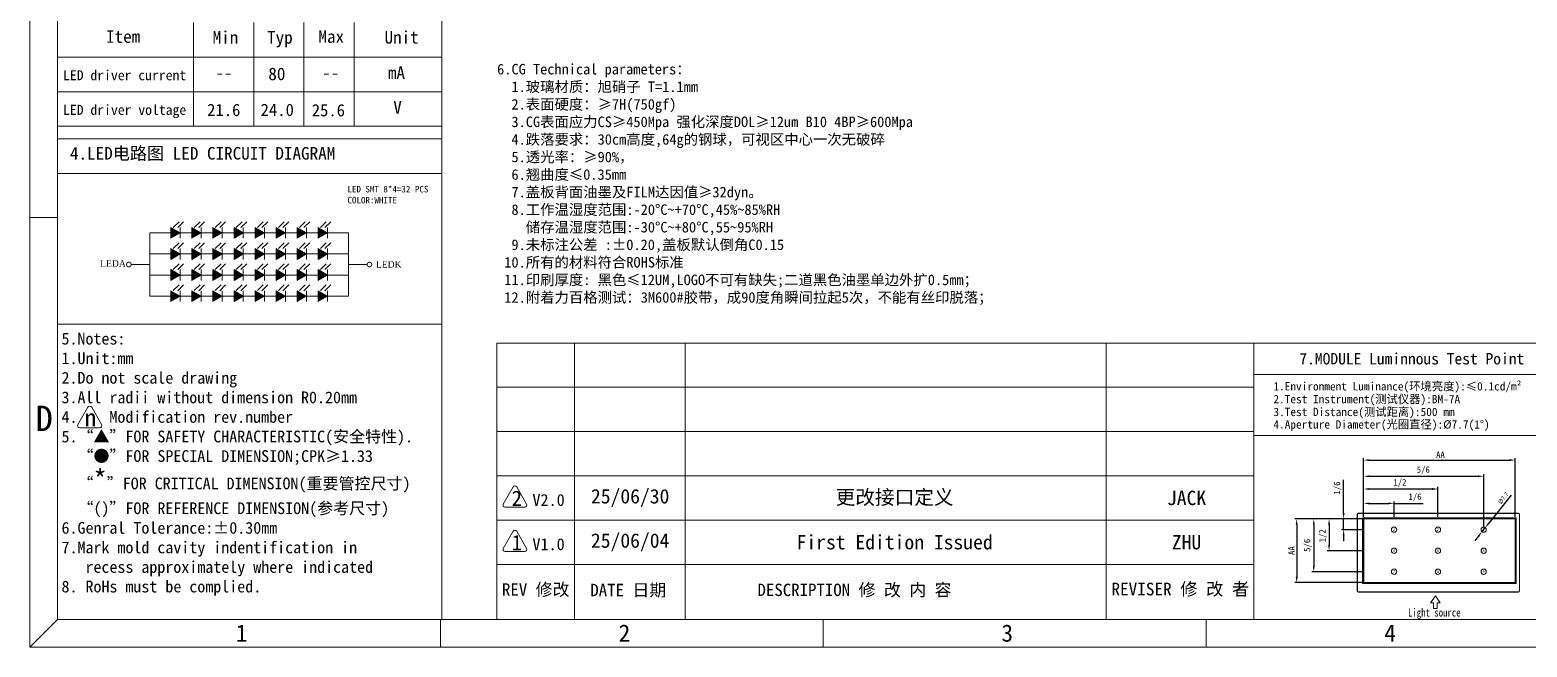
# Model space of a CAD drawing. Header units: millimetres. Extents: x 964 to 1969, y -17351 to -16641.
# Drawn here: x 964 to 1604, y -17351 to -17087 of the extents above; entities that cross this region are included whole.
import ezdxf
from ezdxf.enums import TextEntityAlignment as Align

# ---------------------------------------------------------------- set-up
doc = ezdxf.new("R2010")
doc.units = ezdxf.units.MM
doc.header["$PDMODE"] = 35
doc.layers.get('0').update_dxf_attribs({"lineweight": 20})
for name, color, linetype in [('BEZEL', 202, 'Continuous'), ('LCD Panel', 4, 'Continuous'), ('下线银浆', 1, 'Continuous'), ('标注', 4, 'Continuous')]:
    doc.layers.add(name, color=color, linetype=linetype)
for name, color, linetype, lineweight in [('FPC', 1, 'Continuous', 13), ('from', 7, 'Continuous', 13), ('LCD', 4, 'Continuous', 15), ('SPEC', 253, 'Continuous', 0), ('图框', 7, 'Continuous', 30)]:
    doc.layers.add(name, color=color, linetype=linetype, lineweight=lineweight)
doc.styles.add('RD', font='ROMAND.shx')
doc.styles.add('宋体', font='SimSun.ttf')
doc.styles.add('文字', font='SimSun.ttf')
doc.dimstyles.new('SH', dxfattribs={"dimscale": 1.4, "dimtxt": 2.5, "dimasz": 2.5, "dimexe": 1.25, "dimexo": 0.625, "dimtad": 0, "dimdec": 1, "dimzin": 0, "dimdsep": 46, "dimtxsty": 'RD', "dimcen": 2.5, "dimadec": 0, "dimazin": 0, "dimtfac": 0.6, "dimtdec": 4, "dimtmove": 0, "dimatfit": 3, "dimfxl": 1, "dimtolj": 1, "dimarcsym": 0})
doc.dimstyles.new('无公差', dxfattribs={"dimtxt": 1.5, "dimasz": 1.8, "dimexe": 0.625, "dimexo": 0.625, "dimtad": 1, "dimzin": 9, "dimdsep": 46, "dimtxsty": 'Standard', "dimcen": 2.5, "dimclrd": 256, "dimclre": 256, "dimclrt": 4, "dimadec": 0, "dimazin": 0, "dimtp": 0.1, "dimtm": 0.1, "dimtfac": 1, "dimtmove": 0, "dimatfit": 3, "dimfxl": 1, "dimlwd": 25, "dimlwe": 25, "dimarcsym": 0})

# ---------------------------------------------------------------- blocks, each defined once
blk = doc.blocks.new('*D19')
at = {"layer": 'Defpoints', "color": 0, "transparency": 16777216}
for p in [(2516.39, -16408.7), (2516.39, -16413.54), (2525.84, -16413.54)]:
    blk.add_point(p, dxfattribs=at)
at = {"layer": '标注', "lineweight": 25, "transparency": 16777216}
for p, q in [((2516.39, -16412.92), (2516.39, -16408.07)), ((2518.19, -16408.7), (2524.04, -16408.7)), ((2525.84, -16412.92), (2525.84, -16408.07)), ((2525.84, -16408.7), (2534.9, -16408.7))]:
    blk.add_line(p, q, dxfattribs=at)
at = {"layer": '标注', "transparency": 16777216}
for points in [[(2518.19, -16408.4), (2518.19, -16409), (2516.39, -16408.7)], [(2524.04, -16408.4), (2524.04, -16409), (2525.84, -16408.7)]]:
    blk.add_solid(points, dxfattribs=at)
at = {"layer": '标注', "color": 4, "lineweight": 0, "transparency": 16777216, "insert": (2532.36, -16406.85), "char_height": 3, "attachment_point": 5, "style": '宋体'}
blk.add_mtext('{\\H0.6667x;1/6}', dxfattribs=at)
blk = doc.blocks.new('*D12')
at = {"layer": 'Defpoints', "color": 0, "transparency": 16777216}
for p in [(2539.48, -16404.23), (2516.39, -16413.54), (2539.48, -16413.54)]:
    blk.add_point(p, dxfattribs=at)
at = {"layer": '标注', "lineweight": 25, "transparency": 16777216}
for p, q in [((2516.39, -16412.92), (2516.39, -16403.6)), ((2518.19, -16404.23), (2537.68, -16404.23)), ((2539.48, -16412.92), (2539.48, -16403.6))]:
    blk.add_line(p, q, dxfattribs=at)
at = {"layer": '标注', "transparency": 16777216}
for points in [[(2518.19, -16403.93), (2518.19, -16404.53), (2516.39, -16404.23)], [(2537.68, -16403.93), (2537.68, -16404.53), (2539.48, -16404.23)]]:
    blk.add_solid(points, dxfattribs=at)
at = {"layer": '标注', "color": 4, "lineweight": 0, "transparency": 16777216, "insert": (2527.66, -16402.39), "char_height": 3, "attachment_point": 5, "style": '宋体'}
blk.add_mtext('{\\H0.6667x;1/2}', dxfattribs=at)
blk = doc.blocks.new('*D13')
at = {"layer": 'Defpoints', "color": 0, "transparency": 16777216}
for p in [(2516.39, -16413.54), (2510.16, -16416.88), (2516.39, -16416.88)]:
    blk.add_point(p, dxfattribs=at)
at = {"layer": '标注', "lineweight": 25, "transparency": 16777216}
for p, q in [((2510.16, -16411.74), (2510.16, -16401.4)), ((2515.77, -16413.54), (2509.54, -16413.54)), ((2510.16, -16416.88), (2510.16, -16413.54)), ((2515.77, -16416.88), (2509.54, -16416.88)), ((2510.16, -16418.68), (2510.16, -16420.48))]:
    blk.add_line(p, q, dxfattribs=at)
at = {"layer": '标注', "transparency": 16777216}
for points in [[(2509.86, -16411.74), (2510.46, -16411.74), (2510.16, -16413.54)], [(2509.86, -16418.68), (2510.46, -16418.68), (2510.16, -16416.88)]]:
    blk.add_solid(points, dxfattribs=at)
at = {"layer": '标注', "color": 4, "lineweight": 0, "transparency": 16777216, "insert": (2508.32, -16403.94), "char_height": 3, "attachment_point": 5, "rotation": 90, "style": '宋体'}
blk.add_mtext('{\\H0.6667x;1/6}', dxfattribs=at)
blk = doc.blocks.new('*D14')
at = {"layer": 'Defpoints', "color": 0, "transparency": 16777216}
for p in [(2516.39, -16413.54), (2505.63, -16423.42), (2516.39, -16423.42)]:
    blk.add_point(p, dxfattribs=at)
at = {"layer": '标注', "lineweight": 25, "transparency": 16777216}
for p, q in [((2515.77, -16413.54), (2505.01, -16413.54)), ((2505.63, -16415.34), (2505.63, -16421.62)), ((2515.77, -16423.42), (2505.01, -16423.42))]:
    blk.add_line(p, q, dxfattribs=at)
at = {"layer": '标注', "transparency": 16777216}
for points in [[(2505.33, -16415.34), (2505.93, -16415.34), (2505.63, -16413.54)], [(2505.33, -16421.62), (2505.93, -16421.62), (2505.63, -16423.42)]]:
    blk.add_solid(points, dxfattribs=at)
at = {"layer": '标注', "color": 4, "lineweight": 0, "transparency": 16777216, "insert": (2503.79, -16418.77), "char_height": 3, "attachment_point": 5, "rotation": 90, "style": '宋体'}
blk.add_mtext('{\\H0.6667x;1/2}', dxfattribs=at)
blk = doc.blocks.new('*D15')
at = {"layer": 'Defpoints', "color": 0, "transparency": 16777216}
for p in [(2516.39, -16413.54), (2500.88, -16429.96), (2516.39, -16429.96)]:
    blk.add_point(p, dxfattribs=at)
at = {"layer": '标注', "lineweight": 25, "transparency": 16777216}
for p, q in [((2515.77, -16413.54), (2500.25, -16413.54)), ((2500.88, -16415.34), (2500.88, -16428.16)), ((2515.77, -16429.96), (2500.25, -16429.96))]:
    blk.add_line(p, q, dxfattribs=at)
at = {"layer": '标注', "transparency": 16777216}
for points in [[(2500.58, -16415.34), (2501.18, -16415.34), (2500.88, -16413.54)], [(2500.58, -16428.16), (2501.18, -16428.16), (2500.88, -16429.96)]]:
    blk.add_solid(points, dxfattribs=at)
at = {"layer": '标注', "color": 4, "lineweight": 0, "transparency": 16777216, "insert": (2499.03, -16421.75), "char_height": 3, "attachment_point": 5, "rotation": 90, "style": '宋体'}
blk.add_mtext('{\\H0.6667x;5/6}', dxfattribs=at)
blk = doc.blocks.new('*D20')
at = {"layer": 'Defpoints', "color": 0, "transparency": 16777216}
for p in [(2553.2, -16417.52), (2554.22, -16416.23)]:
    blk.add_point(p, dxfattribs=at)
at = {"layer": '标注', "lineweight": 25, "transparency": 16777216}
for p, q in [((2562.24, -16406.1), (2555.34, -16414.82)), ((2552.08, -16418.93), (2550.96, -16420.34)), ((2553.2, -16417.52), (2554.22, -16416.23))]:
    blk.add_line(p, q, dxfattribs=at)
at = {"layer": '标注', "transparency": 16777216}
for points in [[(2555.1, -16414.63), (2555.57, -16415.01), (2554.22, -16416.23)], [(2551.84, -16418.75), (2552.31, -16419.12), (2553.2, -16417.52)]]:
    blk.add_solid(points, dxfattribs=at)
at = {"layer": '标注', "color": 4, "lineweight": 0, "transparency": 16777216, "insert": (2559.85, -16407.03), "char_height": 3, "attachment_point": 5, "rotation": 51.6321, "style": '宋体'}
blk.add_mtext('{\\fMS PGothic|b0|i0|c134|p34;\\H0.45x;%%C7.7}', dxfattribs=at)
blk = doc.blocks.new('*D16')
at = {"layer": 'Defpoints', "color": 0, "transparency": 16777216}
for p in [(2563.51, -16395.24), (2516.39, -16413.54), (2563.51, -16413.54)]:
    blk.add_point(p, dxfattribs=at)
at = {"layer": '标注', "lineweight": 25, "transparency": 16777216}
for p, q in [((2516.39, -16412.92), (2516.39, -16394.61)), ((2518.19, -16395.24), (2561.71, -16395.24)), ((2563.51, -16412.92), (2563.51, -16394.61))]:
    blk.add_line(p, q, dxfattribs=at)
at = {"layer": '标注', "transparency": 16777216}
for points in [[(2518.19, -16394.94), (2518.19, -16395.54), (2516.39, -16395.24)], [(2561.71, -16394.94), (2561.71, -16395.54), (2563.51, -16395.24)]]:
    blk.add_solid(points, dxfattribs=at)
at = {"layer": '标注', "color": 4, "lineweight": 0, "transparency": 16777216, "insert": (2540.27, -16393.61), "char_height": 3, "attachment_point": 5, "style": '宋体'}
blk.add_mtext('{\\H0.6667x;AA}', dxfattribs=at)
blk = doc.blocks.new('*D17')
at = {"layer": 'Defpoints', "color": 0, "transparency": 16777216}
for p in [(2516.39, -16413.54), (2495.56, -16433.3), (2516.39, -16433.3)]:
    blk.add_point(p, dxfattribs=at)
at = {"layer": '标注', "lineweight": 25, "transparency": 16777216}
for p, q in [((2515.77, -16413.54), (2494.94, -16413.54)), ((2495.56, -16415.34), (2495.56, -16431.5)), ((2515.77, -16433.3), (2494.94, -16433.3))]:
    blk.add_line(p, q, dxfattribs=at)
at = {"layer": '标注', "transparency": 16777216}
for points in [[(2495.26, -16415.34), (2495.86, -16415.34), (2495.56, -16413.54)], [(2495.26, -16431.5), (2495.86, -16431.5), (2495.56, -16433.3)]]:
    blk.add_solid(points, dxfattribs=at)
at = {"layer": '标注', "color": 4, "lineweight": 0, "transparency": 16777216, "insert": (2493.94, -16423.39), "char_height": 3, "attachment_point": 5, "rotation": 90, "style": '宋体'}
blk.add_mtext('{\\H0.6667x;AA}', dxfattribs=at)
blk = doc.blocks.new('*D18')
at = {"layer": 'Defpoints', "color": 0, "transparency": 16777216}
for p in [(2553.71, -16400.28), (2516.39, -16413.54), (2553.71, -16416.88)]:
    blk.add_point(p, dxfattribs=at)
at = {"layer": '标注', "lineweight": 25, "transparency": 16777216}
for p, q in [((2516.39, -16412.92), (2516.39, -16399.65)), ((2518.19, -16400.28), (2551.91, -16400.28)), ((2553.71, -16416.25), (2553.71, -16399.65))]:
    blk.add_line(p, q, dxfattribs=at)
at = {"layer": '标注', "transparency": 16777216}
for points in [[(2518.19, -16399.98), (2518.19, -16400.58), (2516.39, -16400.28)], [(2551.91, -16399.98), (2551.91, -16400.58), (2553.71, -16400.28)]]:
    blk.add_solid(points, dxfattribs=at)
at = {"layer": '标注', "color": 4, "lineweight": 0, "transparency": 16777216, "insert": (2534.93, -16398.43), "char_height": 3, "attachment_point": 5, "style": '宋体'}
blk.add_mtext('{\\H0.6667x;5/6}', dxfattribs=at)
blk = doc.blocks.new('*u21')
at = {"color": 0, "lineweight": 0}
blk.add_line((-24.226, 3.593), (-24.226, -16.678), dxfattribs=at)
at = {"layer": 'BEZEL', "color": 0, "linetype": 'Continuous', "lineweight": 0}
for p, q in [((-25.926, -19.106), (-25.926, 4.815)), ((-25.862, 4.815), (-25.926, 4.815)), ((-25.862, 4.815), (-25.862, -19.106)), ((-25.606, 5.136), (24.242, 5.136)), ((-25.606, 5.072), (-25.606, 5.136)), ((24.242, 5.072), (-25.606, 5.072)), ((24.242, 5.072), (24.242, 5.136)), ((24.563, 4.815), (24.499, 4.815)), ((24.499, -19.106), (24.499, 4.815)), ((24.563, 4.815), (24.563, -19.106)), ((-25.862, -19.106), (-25.926, -19.106)), ((-25.606, -19.363), (24.242, -19.363)), ((-25.606, -19.427), (-25.606, -19.363)), ((24.242, -19.427), (-25.606, -19.427)), ((24.242, -19.427), (24.242, -19.363)), ((24.563, -19.106), (24.499, -19.106))]:
    blk.add_line(p, q, dxfattribs=at)
at = {"layer": 'BEZEL', "color": 0, "linetype": 'Continuous', "lineweight": 0, "extrusion": (0, 0, -1)}
for centre, start, end in [((25.606, 4.815), 0, 90), ((-24.242, 4.815), 90, 180), ((25.606, -19.106), 270, 0), ((-24.242, -19.106), 180, 270)]:
    blk.add_arc(centre, 0.321, start, end, dxfattribs=at)
at = {"layer": 'BEZEL', "color": 0, "linetype": 'Continuous', "lineweight": 0}
for centre, start, end in [((-25.606, 4.815), 90, 180), ((24.242, 4.815), 0, 90), ((-25.606, -19.106), 180, 270), ((24.242, -19.106), 270, 0)]:
    blk.add_arc(centre, 0.256, start, end, dxfattribs=at)
blk.add_rational_spline([(-24.226, 3.593), (-24.226, 3.61), (-24.219, 3.626), (-24.207, 3.638), (-24.195, 3.65), (-24.179, 3.657), (-24.162, 3.657)], [1, 0.949253021674, 0.949253021674, 1, 0.949253021674, 0.949253021674, 1], degree=3, knots=[6.1415927, 6.1415927, 6.1415927, 6.1415927, 6.9269908, 6.9269908, 6.9269908, 7.712389, 7.712389, 7.712389, 7.712389], dxfattribs=at)
for points in [[(-24.162, 3.657), (-8.51, 3.657), (7.562, 3.657), (23.465, 3.657)], [(23.529, 3.593), (23.529, -1.505), (23.529, -7.506), (23.529, -16.678)], [(23.465, -16.742), (7.562, -16.742), (-8.51, -16.742), (-24.162, -16.742)]]:
    blk.add_open_spline(points, degree=3, dxfattribs=at)
for points in [[(23.465, 3.657), (23.482, 3.657), (23.498, 3.65), (23.511, 3.638)], [(23.511, 3.638), (23.523, 3.626), (23.529, 3.61), (23.529, 3.593)], [(-24.226, -16.678), (-24.226, -16.695), (-24.219, -16.711), (-24.207, -16.723)], [(-24.207, -16.723), (-24.195, -16.735), (-24.179, -16.742), (-24.162, -16.742)], [(23.511, -16.723), (23.498, -16.735), (23.482, -16.742), (23.465, -16.742)], [(23.529, -16.678), (23.529, -16.695), (23.523, -16.711), (23.511, -16.723)]]:
    blk.add_rational_spline(points, [1, 0.949253021674, 0.949253021674, 1], degree=3, dxfattribs=at)
at = {"layer": 'from', "color": 0, "lineweight": 0}
for centre in [(-14.454, 0), (-0.823, 0), (13.408, 0), (-14.454, -6.542), (-0.823, -6.542), (13.408, -6.542), (-14.454, -13.085), (-0.823, -13.085), (13.408, -13.085)]:
    blk.add_circle(centre, 0.823, dxfattribs=at)
at = {"layer": 'LCD Panel', "color": 4, "linetype": 'Continuous', "lineweight": 0}
blk.add_lwpolyline([(23.4, 3.55), (23.4, -16.635), (-24.119, -16.635), (-24.119, 3.55)], close=True, dxfattribs=at)
at = {"layer": 'LCD Panel', "color": 5, "lineweight": 0, "ltscale": 0.25}
for points in [[(-23.905, 0), (-23.905, 1.5), (-23.905, 1.836), (-23.905, 3.336)], [(-23.905, 3.336), (-21.587, 3.336), (-18.921, 3.336), (-14.454, 3.336)], [(-23.905, -1.59), (-23.905, -0.09), (-23.905, -1.5), (-23.905, 0)], [(-14.454, 3.336), (-13.587, 3.336), (-10.891, 3.336), (-8.224, 3.336)], [(-8.824, 3.336), (-6.157, 3.336), (-3.49, 3.336), (-0.823, 3.336)], [(-0.823, 3.336), (1.844, 3.336), (4.511, 3.336), (7.178, 3.336)], [(7.178, 3.336), (5.113, 3.336), (12.541, 3.336), (13.408, 3.336)], [(13.408, 3.336), (17.875, 3.336), (20.542, 3.336), (23.209, 3.336)], [(23.209, 3.336), (23.209, -1.59), (23.209, -7.42), (23.209, -16.421)], [(-23.905, -6.542), (-23.905, -5.042), (-23.905, -2.378), (-23.905, -1.59)], [(-23.905, -7.42), (-23.905, -9.543), (-23.905, -8.043), (-23.905, -6.542)], [(-23.905, -13.085), (-23.905, -10.421), (-23.905, -8.92), (-23.905, -7.42)], [(-23.905, -16.421), (-23.905, -14.921), (-23.905, -14.585), (-23.905, -13.085)], [(23.209, -16.421), (7.477, -16.421), (-8.424, -16.421), (-23.905, -16.421)]]:
    blk.add_open_spline(points, degree=3, dxfattribs=at)
at = {"layer": '图框', "color": 0, "lineweight": 0}
for p, q in [((-1.621, -20.583), (-3.156, -22.717)), ((-3.156, -22.717), (-2.158, -22.717)), ((-2.158, -22.717), (-2.158, -24.552)), ((-0.086, -22.717), (-1.621, -20.583)), ((-1.084, -22.717), (-0.086, -22.717)), ((-1.084, -24.552), (-1.084, -22.717)), ((-2.158, -24.552), (-1.084, -24.552))]:
    blk.add_line(p, q, dxfattribs=at)
at = {"layer": 'from', "color": 0, "lineweight": 0, "oblique": 10}
for s, p in [('1', (-14.554, 0)), ('2', (-0.923, 0)), ('3', (13.308, 0)), ('4', (-14.554, -6.542)), ('5', (-0.923, -6.542)), ('6', (13.308, -6.542)), ('7', (-14.554, -13.085)), ('8', (-0.923, -13.085)), ('9', (13.308, -13.085))]:
    blk.add_text(s, height=0.855, dxfattribs=at).set_placement(p, align=Align.MIDDLE)
at = {"layer": '图框', "color": 0, "lineweight": 0, "style": '宋体', "width": 0.8}
blk.add_text('Light source', height=2.50593, dxfattribs=at).set_placement((-10.12, -27.015))
at = {"layer": '标注', "color": 0, "lineweight": 0}
for base, p1, p2, text, override, picture, middle in [((23.209, 21.639), (-23.905, 3.336), (23.209, 3.336), '{\\H0.6667x;AA}', {"dimtxt": 3, "dimtxsty": '宋体', "dimfxl": 1.25}, '*D16', (-0.031, 21.639)), ((13.408, 16.599), (-23.905, 3.336), (13.408, 0), '{\\H0.6667x;5/6}', {"dimtxt": 3, "dimtxsty": '宋体', "dimfxl": 1.25}, '*D18', (-5.369, 16.599)), ((-0.823, 12.647), (-23.905, 3.336), (-0.823, 3.336), '{\\H0.6667x;1/2}', {"dimscale": 1, "dimtxt": 3, "dimtxsty": '宋体', "dimfxl": 1.25}, '*D12', (-12.641, 12.647)), ((-23.905, 8.18), (-14.454, 3.336), (-23.905, 3.336), '{\\H0.6667x;1/6}', {"dimtxt": 3, "dimtxsty": '宋体', "dimfxl": 1.25}, '*D19', (-7.939, 8.18))]:
    dim = blk.add_linear_dim(base=base, p1=p1, p2=p2, text=text, dimstyle='无公差', override=override, dxfattribs=at)
    dim.commit()
    dim.dimension.update_dxf_attribs({"geometry": picture, "text_midpoint": middle, "dimtype": 128, "insert": (-2540.299, 16416.876)})
for base, p2, text, picture, middle in [((-30.137, 0), (-23.905, 0), '{\\H0.6667x;1/6}', '*D13', (-30.137, 12.94)), ((-44.738, -16.421), (-23.905, -16.421), '{\\H0.6667x;AA}', '*D17', (-44.738, -6.51)), ((-34.664, -6.542), (-23.905, -6.542), '{\\H0.6667x;1/2}', '*D14', (-34.664, -1.894))]:
    dim = blk.add_linear_dim(base=base, p1=(-23.905, 3.336), p2=p2, angle=90, text=text, dimstyle='无公差', override={"dimtxt": 3, "dimtxsty": '宋体', "dimfxl": 1.25}, dxfattribs=at)
    dim.commit()
    dim.dimension.update_dxf_attribs({"geometry": picture, "text_midpoint": middle, "dimtype": 128, "insert": (-2540.299, 16416.876)})
dim = blk.add_diameter_dim_2p(p1=(12.898, -0.645), p2=(13.919, 0.645), text='{\\fMS PGothic|b0|i0|c134|p34;\\H0.45x;%%C7.7}', dimstyle='无公差', override={"dimtxt": 3, "dimtxsty": '宋体', "dimfxl": 1.25}, dxfattribs=at)
dim.commit()
dim.dimension.update_dxf_attribs({"geometry": '*D20', "text_midpoint": (20.566, 9.041), "dimtype": 131, "insert": (-2540.299, 16416.876)})
dim = blk.add_linear_dim(base=(-39.422, -13.085), p1=(-23.905, 3.336), p2=(-23.905, -13.085), angle=90, text='{\\H0.6667x;5/6}', dimstyle='无公差', override={"dimtxt": 3, "dimtxsty": '宋体', "dimfxl": 1.25}, dxfattribs=at)
dim.commit()
dim.dimension.update_dxf_attribs({"geometry": '*D15', "text_midpoint": (-41.265, -4.874), "insert": (-2540.299, 16416.876)})

msp = doc.modelspace()

# ---------------------------------------------------------------- hatches: boundary and pattern name
at = {"layer": '下线银浆'}
for points in [[(1024.674, -17171.934), (1024.674, -17176.529), (1028.653, -17174.232)], [(1033.66, -17171.934), (1033.66, -17176.529), (1037.639, -17174.232)], [(1042.645, -17171.934), (1042.645, -17176.529), (1046.625, -17174.232)], [(1051.631, -17171.934), (1051.631, -17176.529), (1055.61, -17174.232)], [(1060.616, -17171.934), (1060.616, -17176.529), (1064.596, -17174.232)], [(1069.602, -17171.934), (1069.602, -17176.529), (1073.581, -17174.232)], [(1078.588, -17171.934), (1078.588, -17176.529), (1082.567, -17174.232)], [(1087.573, -17171.934), (1087.573, -17176.529), (1091.553, -17174.232)], [(1024.674, -17180.92), (1024.674, -17185.515), (1028.653, -17183.217)], [(1033.66, -17180.92), (1033.66, -17185.515), (1037.639, -17183.217)], [(1042.645, -17180.92), (1042.645, -17185.515), (1046.625, -17183.217)], [(1051.631, -17180.92), (1051.631, -17185.515), (1055.61, -17183.217)], [(1060.616, -17180.92), (1060.616, -17185.515), (1064.596, -17183.217)], [(1069.602, -17180.92), (1069.602, -17185.515), (1073.581, -17183.217)], [(1078.588, -17180.92), (1078.588, -17185.515), (1082.567, -17183.217)], [(1087.573, -17180.92), (1087.573, -17185.515), (1091.553, -17183.217)], [(1024.674, -17189.906), (1024.674, -17194.5), (1028.653, -17192.203)], [(1033.66, -17189.906), (1033.66, -17194.5), (1037.639, -17192.203)], [(1042.645, -17189.906), (1042.645, -17194.5), (1046.625, -17192.203)], [(1051.631, -17189.906), (1051.631, -17194.5), (1055.61, -17192.203)], [(1060.616, -17189.906), (1060.616, -17194.5), (1064.596, -17192.203)], [(1069.602, -17189.906), (1069.602, -17194.5), (1073.581, -17192.203)], [(1078.588, -17189.906), (1078.588, -17194.5), (1082.567, -17192.203)], [(1087.573, -17189.906), (1087.573, -17194.5), (1091.553, -17192.203)], [(1024.674, -17198.891), (1024.674, -17203.486), (1028.653, -17201.189)], [(1033.66, -17198.891), (1033.66, -17203.486), (1037.639, -17201.189)], [(1042.645, -17198.891), (1042.645, -17203.486), (1046.625, -17201.189)], [(1051.631, -17198.891), (1051.631, -17203.486), (1055.61, -17201.189)], [(1060.616, -17198.891), (1060.616, -17203.486), (1064.596, -17201.189)], [(1069.602, -17198.891), (1069.602, -17203.486), (1073.581, -17201.189)], [(1078.588, -17198.891), (1078.588, -17203.486), (1082.567, -17201.189)], [(1087.573, -17198.891), (1087.573, -17203.486), (1091.553, -17201.189)]]:
    msp.add_hatch(color=7, dxfattribs=at).paths.add_polyline_path(points)

# ---------------------------------------------------------------- linework, layer by layer
at = {"color": 0, "lineweight": 0}
for p, q in [((1140.421, -17339.321), (1140.421, -16862.403)), ((1140.378, -17203.232), (1140.378, -17064.527)), ((1140.421, -17128.671), (1140.421, -17069.522)), ((976.287, -17099.096), (1140.421, -17099.096)), ((976.287, -17113.884), (1140.421, -17113.884)), ((976.287, -17128.671), (1140.421, -17128.671)), ((976.287, -17134.043), (1140.421, -17134.043)), ((976.287, -17148.83), (1140.421, -17148.83)), ((976.287, -17213.207), (1140.421, -17213.207))]:
    msp.add_line(p, q, dxfattribs=at)
at = {"color": 0, "linetype": 'Continuous', "lineweight": 0}
for p, q in [((1034.276, -17084.309), (1034.276, -17128.671)), ((1034.276, -17084.309), (1034.276, -17128.671)), ((1060.042, -17084.309), (1060.042, -17128.671)), ((1081.503, -17084.309), (1081.503, -17128.671)), ((1102.964, -17084.309), (1102.964, -17128.671))]:
    msp.add_line(p, q, dxfattribs=at)
at = {"layer": 'FPC', "color": 7}
for p, q in [((1100.538, -17174.232), (1015.688, -17174.232)), ((1015.688, -17174.232), (1015.688, -17201.189)), ((1100.538, -17174.232), (1100.538, -17201.189)), ((1100.538, -17183.217), (1015.688, -17183.217)), ((1015.688, -17187.71), (1007.688, -17187.71)), ((1100.538, -17192.203), (1015.688, -17192.203)), ((1100.538, -17187.71), (1108.539, -17187.71)), ((1100.538, -17201.189), (1015.688, -17201.189))]:
    msp.add_line(p, q, dxfattribs=at)
at = {"layer": 'SPEC', "color": 7}
for p, q in [((1028.653, -17174.232), (1024.674, -17171.934)), ((1024.674, -17171.934), (1024.674, -17176.529)), ((1028.653, -17174.232), (1024.674, -17176.529)), ((1028.653, -17171.934), (1028.653, -17176.529)), ((1037.639, -17174.232), (1033.66, -17171.934)), ((1033.66, -17171.934), (1033.66, -17176.529)), ((1037.639, -17174.232), (1033.66, -17176.529)), ((1037.639, -17171.934), (1037.639, -17176.529)), ((1046.625, -17174.232), (1042.645, -17171.934)), ((1042.645, -17171.934), (1042.645, -17176.529)), ((1046.625, -17174.232), (1042.645, -17176.529)), ((1046.625, -17171.934), (1046.625, -17176.529)), ((1055.61, -17174.232), (1051.631, -17171.934)), ((1051.631, -17171.934), (1051.631, -17176.529)), ((1055.61, -17174.232), (1051.631, -17176.529)), ((1055.61, -17171.934), (1055.61, -17176.529)), ((1064.596, -17174.232), (1060.616, -17171.934)), ((1060.616, -17171.934), (1060.616, -17176.529)), ((1064.596, -17174.232), (1060.616, -17176.529)), ((1064.596, -17171.934), (1064.596, -17176.529)), ((1073.581, -17174.232), (1069.602, -17171.934)), ((1069.602, -17171.934), (1069.602, -17176.529)), ((1073.581, -17174.232), (1069.602, -17176.529)), ((1073.581, -17171.934), (1073.581, -17176.529)), ((1082.567, -17174.232), (1078.588, -17171.934)), ((1078.588, -17171.934), (1078.588, -17176.529)), ((1082.567, -17174.232), (1078.588, -17176.529)), ((1082.567, -17171.934), (1082.567, -17176.529)), ((1091.553, -17174.232), (1087.573, -17171.934)), ((1087.573, -17171.934), (1087.573, -17176.529)), ((1091.553, -17174.232), (1087.573, -17176.529)), ((1091.553, -17171.934), (1091.553, -17176.529)), ((1028.653, -17183.217), (1024.674, -17180.92)), ((1024.674, -17180.92), (1024.674, -17185.515)), ((1028.653, -17183.217), (1024.674, -17185.515)), ((1028.653, -17180.92), (1028.653, -17185.515)), ((1037.639, -17183.217), (1033.66, -17180.92)), ((1033.66, -17180.92), (1033.66, -17185.515)), ((1037.639, -17183.217), (1033.66, -17185.515)), ((1037.639, -17180.92), (1037.639, -17185.515)), ((1046.625, -17183.217), (1042.645, -17180.92)), ((1042.645, -17180.92), (1042.645, -17185.515)), ((1046.625, -17183.217), (1042.645, -17185.515)), ((1046.625, -17180.92), (1046.625, -17185.515)), ((1055.61, -17183.217), (1051.631, -17180.92)), ((1051.631, -17180.92), (1051.631, -17185.515)), ((1055.61, -17183.217), (1051.631, -17185.515)), ((1055.61, -17180.92), (1055.61, -17185.515)), ((1064.596, -17183.217), (1060.616, -17180.92)), ((1060.616, -17180.92), (1060.616, -17185.515)), ((1064.596, -17183.217), (1060.616, -17185.515)), ((1064.596, -17180.92), (1064.596, -17185.515)), ((1073.581, -17183.217), (1069.602, -17180.92)), ((1069.602, -17180.92), (1069.602, -17185.515)), ((1073.581, -17183.217), (1069.602, -17185.515)), ((1073.581, -17180.92), (1073.581, -17185.515)), ((1082.567, -17183.217), (1078.588, -17180.92)), ((1078.588, -17180.92), (1078.588, -17185.515)), ((1082.567, -17183.217), (1078.588, -17185.515)), ((1082.567, -17180.92), (1082.567, -17185.515)), ((1091.553, -17183.217), (1087.573, -17180.92)), ((1087.573, -17180.92), (1087.573, -17185.515)), ((1091.553, -17183.217), (1087.573, -17185.515)), ((1091.553, -17180.92), (1091.553, -17185.515)), ((1028.653, -17192.203), (1024.674, -17189.906)), ((1024.674, -17189.906), (1024.674, -17194.5)), ((1028.653, -17192.203), (1024.674, -17194.5)), ((1028.653, -17189.906), (1028.653, -17194.5)), ((1037.639, -17192.203), (1033.66, -17189.906)), ((1033.66, -17189.906), (1033.66, -17194.5)), ((1037.639, -17192.203), (1033.66, -17194.5)), ((1037.639, -17189.906), (1037.639, -17194.5)), ((1046.625, -17192.203), (1042.645, -17189.906)), ((1042.645, -17189.906), (1042.645, -17194.5)), ((1046.625, -17192.203), (1042.645, -17194.5)), ((1046.625, -17189.906), (1046.625, -17194.5)), ((1055.61, -17192.203), (1051.631, -17189.906)), ((1051.631, -17189.906), (1051.631, -17194.5)), ((1055.61, -17192.203), (1051.631, -17194.5)), ((1055.61, -17189.906), (1055.61, -17194.5)), ((1064.596, -17192.203), (1060.616, -17189.906)), ((1060.616, -17189.906), (1060.616, -17194.5)), ((1064.596, -17192.203), (1060.616, -17194.5)), ((1064.596, -17189.906), (1064.596, -17194.5)), ((1073.581, -17192.203), (1069.602, -17189.906)), ((1069.602, -17189.906), (1069.602, -17194.5)), ((1073.581, -17192.203), (1069.602, -17194.5)), ((1073.581, -17189.906), (1073.581, -17194.5)), ((1082.567, -17192.203), (1078.588, -17189.906)), ((1078.588, -17189.906), (1078.588, -17194.5)), ((1082.567, -17192.203), (1078.588, -17194.5)), ((1082.567, -17189.906), (1082.567, -17194.5)), ((1091.553, -17192.203), (1087.573, -17189.906)), ((1087.573, -17189.906), (1087.573, -17194.5)), ((1091.553, -17192.203), (1087.573, -17194.5)), ((1091.553, -17189.906), (1091.553, -17194.5)), ((1028.653, -17201.189), (1024.674, -17198.891)), ((1024.674, -17198.891), (1024.674, -17203.486)), ((1028.653, -17198.891), (1028.653, -17203.486)), ((1037.639, -17201.189), (1033.66, -17198.891)), ((1033.66, -17198.891), (1033.66, -17203.486)), ((1037.639, -17198.891), (1037.639, -17203.486)), ((1046.625, -17201.189), (1042.645, -17198.891)), ((1042.645, -17198.891), (1042.645, -17203.486)), ((1046.625, -17198.891), (1046.625, -17203.486)), ((1055.61, -17201.189), (1051.631, -17198.891)), ((1051.631, -17198.891), (1051.631, -17203.486)), ((1055.61, -17198.891), (1055.61, -17203.486)), ((1064.596, -17201.189), (1060.616, -17198.891)), ((1060.616, -17198.891), (1060.616, -17203.486)), ((1064.596, -17198.891), (1064.596, -17203.486)), ((1073.581, -17201.189), (1069.602, -17198.891)), ((1069.602, -17198.891), (1069.602, -17203.486)), ((1073.581, -17198.891), (1073.581, -17203.486)), ((1082.567, -17201.189), (1078.588, -17198.891)), ((1078.588, -17198.891), (1078.588, -17203.486)), ((1082.567, -17198.891), (1082.567, -17203.486)), ((1091.553, -17201.189), (1087.573, -17198.891)), ((1087.573, -17198.891), (1087.573, -17203.486)), ((1091.553, -17198.891), (1091.553, -17203.486)), ((1028.653, -17201.189), (1024.674, -17203.486)), ((1037.639, -17201.189), (1033.66, -17203.486)), ((1046.625, -17201.189), (1042.645, -17203.486)), ((1055.61, -17201.189), (1051.631, -17203.486)), ((1064.596, -17201.189), (1060.616, -17203.486)), ((1073.581, -17201.189), (1069.602, -17203.486)), ((1082.567, -17201.189), (1078.588, -17203.486)), ((1091.553, -17201.189), (1087.573, -17203.486))]:
    msp.add_line(p, q, dxfattribs=at)
at = {"layer": 'SPEC', "color": 7, "const_width": 0.394}
for points in [[(1007.688, -17187.71, -1), (1005.718, -17187.71, -1)], [(1110.509, -17187.71, -1), (1108.539, -17187.71, -1)]]:
    msp.add_lwpolyline(points, format="xyb", close=True, dxfattribs=at)
at = {"layer": '图框', "color": 0, "lineweight": 0}
for p, q in [((976.287, -17064.527), (976.287, -17203.232)), ((976.287, -17069.522), (976.287, -17128.671)), ((976.287, -17104.469), (976.287, -17339.321)), ((964.444, -17167.597), (976.287, -17167.597)), ((1163.985, -17221.273), (1163.985, -17339.321)), ((1163.985, -17221.273), (1487.396, -17221.273)), ((1197.091, -17339.321), (1197.091, -17221.273)), ((1244.385, -17339.321), (1244.385, -17221.273)), ((1424.272, -17339.321), (1424.272, -17221.273)), ((1487.396, -17234.743), (1622.307, -17234.743)), ((1163.985, -17240.191), (1487.396, -17240.191)), ((1487.396, -17255.689), (1487.396, -17339.321)), ((1163.985, -17259.109), (1487.396, -17259.109)), ((1487.396, -17260.793), (1622.307, -17260.793)), ((1163.985, -17278.026), (1487.396, -17278.026)), ((1163.985, -17296.944), (1487.396, -17296.944)), ((1163.985, -17315.862), (1487.396, -17315.862)), ((976.287, -17339.321), (964.444, -17351.164)), ((1123.231, -17339.321), (1487.396, -17339.321)), ((1139.834, -17351.164), (1139.834, -17339.321)), ((1303.38, -17351.164), (1303.38, -17339.321)), ((1466.927, -17351.164), (1466.927, -17339.321))]:
    msp.add_line(p, q, dxfattribs=at)
for points in [[(964.444, -16640.582), (1969.41, -16640.582), (1969.41, -17351.164), (964.444, -17351.164)], [(976.287, -16652.425), (1957.567, -16652.425), (1957.567, -17339.321), (976.287, -17339.321)], [(1487.396, -17221.273), (1622.307, -17221.273), (1622.307, -17339.321), (1487.396, -17339.321)]]:
    msp.add_lwpolyline(points, close=True, dxfattribs=at)
at = {"layer": '图框', "lineweight": 0}
msp.add_lwpolyline([(984.903, -17256.024), (989.113, -17248.733, -0.5773503), (990.821, -17248.733), (995.03, -17256.024, -0.5773503), (994.176, -17257.504), (985.757, -17257.504, -0.5773503)], format="xyb", close=True, dxfattribs=at)
at = {"layer": '图框', "color": 1, "lineweight": 0}
msp.add_lwpolyline([(1170.937, -17282.759), (1166.681, -17290.131, 0.5773503), (1167.413, -17291.4), (1175.926, -17291.4, 0.5773503), (1176.659, -17290.131), (1172.402, -17282.759, 0.5773503)], format="xyb", close=True, dxfattribs=at)
at = {"layer": '图框', "color": 2, "lineweight": 0}
msp.add_lwpolyline([(1170.937, -17301.676), (1166.681, -17309.049, 0.5773503), (1167.413, -17310.318), (1175.926, -17310.318, 0.5773503), (1176.659, -17309.049), (1172.402, -17301.676, 0.5773503)], format="xyb", close=True, dxfattribs=at)

# ---------------------------------------------------------------- block references
at = {"xscale": 1.373976979479161, "yscale": 1.373976979479161, "zscale": 1.373976979479161}
msp.add_blockref('*u21', (1567.123, -17301.004), dxfattribs=at)

# ---------------------------------------------------------------- texts
at = {"color": 0, "lineweight": 0, "style": '宋体'}
for s, p in [('2.Test Instrument(测试仪器):BM-7A', (1495.718, -17247.002)), ('3.Test Distance(测试距离):500 mm', (1495.718, -17252.472)), ('4.Aperture Diameter(光圈直径):%%C7.7(1%%D)', (1495.718, -17257.811))]:
    msp.add_text(s, height=3.55161, dxfattribs=at).set_placement(p)
at = {"color": 7, "lineweight": -3, "insert": (1164.045, -17101.996), "char_height": 4.5, "width": 932.13422, "attachment_point": 1, "style": '宋体'}
msp.add_mtext('{\\C0;6.CG Technical parameters：\\P  1.玻璃材质：旭硝子 T=1.1mm\\P  2.表面硬度：≥7H\\C256;(750gf)\\C0;\\P  3.CG表面应力CS≥450Mpa 强化深度DOL≥12um \\C256;B10 4BP≥600Mpa\\C0;\\P  4.跌落要求：30cm高度,64g的钢球，可视区中心一次无破碎\\P  5.透光率：≥90%，\\P  6.翘曲度≤0.35mm\\P  7.盖板背面油墨及FILM达因值≥32dyn。\\P  8.工作温湿度范围:-20°C~+70°C,45%~85%RH\\P    储存温湿度范围:-30°C~+80°C,55~95%RH\\P  9.未标注公差 :±0.20,盖板默认倒角C0.15\\P 10.所有的材料符合ROHS标准 \\P 11.\\C256;印刷厚度: 黑色≤12UM,LOGO不可有缺失;二道黑色油墨单边外扩0.5mm；\\P 12.附着力百格测试：3M600#胶带，成90度角瞬间拉起5次，不能有丝印脱落；}', dxfattribs=at)
at = {"color": 2, "insert": (1100.11, -17157.892), "char_height": 2.822688, "width": 41.05538, "attachment_point": 4, "style": '宋体'}
msp.add_mtext('{\\C0;LED\\fSimSun|b0|i0|c186|p54; \\fSimSun|b0|i0|c134|p54;SMT\\fSimSun|b0|i0|c186|p54; \\fSimSun|b0|i0|c134|p54;8*4=32\\fSimSun|b0|i0|c186|p54; \\fSimSun|b0|i0|c134|p54;PCS\\fSimSun|b0|i0|c186|p54;\\P\\fSimSun|b0|i0|c134|p54;COLOR:WHITE}', dxfattribs=at)
at = {"lineweight": 0, "insert": (1554.852, -17228.008), "char_height": 4.87077, "width": 134.91127, "attachment_point": 5, "line_spacing_factor": 0.963855, "style": '宋体'}
msp.add_mtext('{\\fSimSun|b1|i0|c134|p2;\\C0;7.MODULE Luminnous Test Point} ', dxfattribs=at)
at = {"color": 0, "lineweight": 0, "attachment_point": 5, "style": '宋体'}
for s, insert, char_height, width in [('REV 修改', (1180.538, -17326.866), 5.2941, 54.9008), ('DATE 日期', (1220.084, -17327.096), 5.2941, 54.47489), ('DESCRIPTION 修 改 内 容', (1316.728, -17327.028), 5.2941, 226.19391), ('REVISER 修 改 者', (1455.938, -17326.688), 5.40195, 107.44625)]:
    msp.add_mtext(s, dxfattribs=dict(at, insert=insert, char_height=char_height, width=width))
at = {"layer": 'LCD', "color": 2, "lineweight": 0, "attachment_point": 1, "style": '宋体'}
for s, insert, char_height, width in [('{\\C0;Item}', (996.954, -17087.624), 5.3727, 179.47045), ('{\\C0;Min}', (1042.486, -17087.995), 5.3727, 179.47045), ('{\\C0;Typ}', (1065.745, -17087.995), 5.3727, 179.47045), ('{\\C0;Max}', (1087.706, -17087.624), 5.3727, 179.47045), ('{\\C0;Unit}', (1115.927, -17087.956), 5.3727, 179.47045), ('80', (1066.29, -17103.579), 5.3727, 179.47045), ('{\\C0;  mA}', (1110.058, -17103.075), 5.3727, 179.47045), ('{\\C0;LED driver current}', (978.587, -17104.687), 4.29814, 179.47045), ('{\\C0;--}', (1043.665, -17103.075), 5.3727, 179.47045), ('{\\C0;--}', (1089.305, -17103.075), 5.3727, 179.47045), ('{\\C0;LED driver voltage}', (978.587, -17119.474), 4.29814, 179.47045), ('{\\C0; }21.6', (1036.587, -17119.065), 5.22532, 174.548), ('{\\C0; } 24.0', (1055.892, -17119.021), 5.22532, 174.548), ('25.6', (1084.836, -17119.197), 5.2253, 174.548), ('{\\C0;  V}', (1112.363, -17117.862), 5.3727, 179.47045), ('{\\fSimSun|b1|i0|c134|p2;\\C0;4.LED电路图 LED CIRCUIT DIAGRAM}', (981.544, -17137.505), 5.37268, 179.47045), ('{\\C0;5.Notes:\\P1.Unit:mm\\P2.Do not scale drawing\\P3.All radii without dimension R0.20mm\\P4.    Modification rev.number\\P5.“▲”FOR SAFETY CHARACTERISTIC(安全特性).\\P  “●”FOR SPECIAL DIMENSION;CPK≥1.33\\P  “\\H1.667x;*\\H0.6002x;”FOR CRITICAL DIMENSION(重要管控尺寸)\\P  “()”FOR REFERENCE DIMENSION(参考尺寸) \\P6.Genral Tolerance:±0.30mm\\P7.Mark\\fSimSun|b0|i0|c136|p2; \\fSimSun|b0|i0|c134|p2;mold\\fSimSun|b0|i0|c136|p2; \\fSimSun|b0|i0|c134|p2;cavity\\fSimSun|b0|i0|c136|p2; \\fSimSun|b0|i0|c134|p2;indentification\\fSimSun|b0|i0|c136|p2; \\fSimSun|b0|i0|c134|p2;in\\fSimSun|b0|i0|c136|p2; \\fSimSun|b0|i0|c134|p2;\\P   recess\\fSimSun|b0|i0|c136|p2; \\fSimSun|b0|i0|c134|p2;approximately\\fSimSun|b0|i0|c136|p2; \\fSimSun|b0|i0|c134|p2;where\\fSimSun|b0|i0|c136|p2; \\fSimSun|b0|i0|c134|p2;indicated\\P8. RoHs must be complied.}', (977.936, -17216.894), 5.014502, 167.02637)]:
    msp.add_mtext(s, dxfattribs=dict(at, insert=insert, char_height=char_height, width=width))
at = {"layer": '下线银浆', "color": 7, "char_height": 2.72501, "width": 10.94856, "attachment_point": 1}
for s, insert in [('{\\fTimes New Roman|b0|i0|c0|p18;LEDA}', (994.447, -17185.912)), ('{\\fTimes New Roman|b0|i0|c0|p18;LED\\fTimes New Roman|b0|i0|c186|p18;K}', (1112.25, -17186.298))]:
    msp.add_mtext(s, dxfattribs=dict(at, insert=insert))
at = {"layer": '图框', "color": 0, "lineweight": 0}
for s, height, style, p in [('1.Environment Luminance(环境亮度):≤0.1cd/m²', 3.55161, '宋体', (1495.718, -17241.527)), ('D', 10.88, '文字', (966.829, -17258.902)), ('1', 7.368, '文字', (1052.398, -17348.882)), ('2', 7.368, '文字', (1215.945, -17348.882)), ('3', 7.368, '文字', (1379.491, -17348.882)), ('4', 7.368, '文字', (1543.038, -17348.882))]:
    msp.add_text(s, height=height, dxfattribs=dict(at, style=style)).set_placement(p)
at = {"layer": '图框', "lineweight": 0, "insert": (987.748, -17249.473), "char_height": 7.397, "attachment_point": 1, "style": '宋体'}
msp.add_mtext('n', dxfattribs=at)
at = {"layer": '图框', "color": 1, "lineweight": 0, "insert": (1170.243, -17284.34), "char_height": 6.52134, "attachment_point": 1, "style": '宋体'}
msp.add_mtext('2 {\\H0.7783x;V2.0}', dxfattribs=at)
at = {"layer": '图框', "color": 1, "lineweight": 0, "char_height": 6.1581, "attachment_point": 5, "style": '宋体'}
for s, insert, width in [('25/06/30', (1220.889, -17287.485), 47.29411), ('更改接口定义', (1333.883, -17287.485), 226.19391), ('JACK', (1458.611, -17287.485), 57.57073)]:
    msp.add_mtext(s, dxfattribs=dict(at, insert=insert, width=width))
at = {"layer": '图框', "color": 2, "lineweight": 0, "attachment_point": 5, "style": '宋体'}
for s, insert, char_height, width in [('25/06/04', (1220.889, -17306.403), 6.1581, 47.29411), ('First Edition Issued', (1333.883, -17306.403), 6.15809, 226.19391), ('ZHU', (1458.611, -17306.403), 6.1581, 57.57073)]:
    msp.add_mtext(s, dxfattribs=dict(at, insert=insert, char_height=char_height, width=width))
at = {"layer": '图框', "color": 2, "lineweight": 0, "insert": (1170.243, -17303.257), "char_height": 6.52134, "attachment_point": 1, "style": '宋体'}
msp.add_mtext('1 {\\H0.7783x;V1.0}', dxfattribs=at)

# ---------------------------------------------------------------- leaders
at = {"layer": 'SPEC', "color": 7}
for points in [[(1028.151, -17169.432), (1025.661, -17171.922)], [(1030.082, -17169.453), (1027.592, -17171.943)], [(1037.136, -17169.432), (1034.646, -17171.922)], [(1039.067, -17169.453), (1036.577, -17171.943)], [(1046.122, -17169.432), (1043.632, -17171.922)], [(1048.053, -17169.453), (1045.563, -17171.943)], [(1055.108, -17169.432), (1052.617, -17171.922)], [(1057.039, -17169.453), (1054.548, -17171.943)], [(1064.093, -17169.432), (1061.603, -17171.922)], [(1066.024, -17169.453), (1063.534, -17171.943)], [(1073.079, -17169.432), (1070.589, -17171.922)], [(1075.01, -17169.453), (1072.52, -17171.943)], [(1082.064, -17169.432), (1079.574, -17171.922)], [(1083.995, -17169.453), (1081.505, -17171.943)], [(1091.05, -17169.432), (1088.56, -17171.922)], [(1092.981, -17169.453), (1090.491, -17171.943)], [(1028.151, -17178.417), (1025.661, -17180.907)], [(1030.082, -17178.439), (1027.592, -17180.929)], [(1037.136, -17178.417), (1034.646, -17180.907)], [(1039.067, -17178.439), (1036.577, -17180.929)], [(1046.122, -17178.417), (1043.632, -17180.907)], [(1048.053, -17178.439), (1045.563, -17180.929)], [(1055.108, -17178.417), (1052.617, -17180.907)], [(1057.039, -17178.439), (1054.548, -17180.929)], [(1064.093, -17178.417), (1061.603, -17180.907)], [(1066.024, -17178.439), (1063.534, -17180.929)], [(1073.079, -17178.417), (1070.589, -17180.907)], [(1075.01, -17178.439), (1072.52, -17180.929)], [(1082.064, -17178.417), (1079.574, -17180.907)], [(1083.995, -17178.439), (1081.505, -17180.929)], [(1091.05, -17178.417), (1088.56, -17180.907)], [(1092.981, -17178.439), (1090.491, -17180.929)], [(1028.151, -17187.403), (1025.661, -17189.893)], [(1030.082, -17187.424), (1027.592, -17189.914)], [(1037.136, -17187.403), (1034.646, -17189.893)], [(1039.067, -17187.424), (1036.577, -17189.914)], [(1046.122, -17187.403), (1043.632, -17189.893)], [(1048.053, -17187.424), (1045.563, -17189.914)], [(1055.108, -17187.403), (1052.617, -17189.893)], [(1057.039, -17187.424), (1054.548, -17189.914)], [(1064.093, -17187.403), (1061.603, -17189.893)], [(1066.024, -17187.424), (1063.534, -17189.914)], [(1073.079, -17187.403), (1070.589, -17189.893)], [(1075.01, -17187.424), (1072.52, -17189.914)], [(1082.064, -17187.403), (1079.574, -17189.893)], [(1083.995, -17187.424), (1081.505, -17189.914)], [(1091.05, -17187.403), (1088.56, -17189.893)], [(1092.981, -17187.424), (1090.491, -17189.914)], [(1028.151, -17196.388), (1025.661, -17198.879)], [(1030.082, -17196.41), (1027.592, -17198.9)], [(1037.136, -17196.388), (1034.646, -17198.879)], [(1039.067, -17196.41), (1036.577, -17198.9)], [(1046.122, -17196.388), (1043.632, -17198.879)], [(1048.053, -17196.41), (1045.563, -17198.9)], [(1055.108, -17196.388), (1052.617, -17198.879)], [(1057.039, -17196.41), (1054.548, -17198.9)], [(1064.093, -17196.388), (1061.603, -17198.879)], [(1066.024, -17196.41), (1063.534, -17198.9)], [(1073.079, -17196.388), (1070.589, -17198.879)], [(1075.01, -17196.41), (1072.52, -17198.9)], [(1082.064, -17196.388), (1079.574, -17198.879)], [(1083.995, -17196.41), (1081.505, -17198.9)], [(1091.05, -17196.388), (1088.56, -17198.879)], [(1092.981, -17196.41), (1090.491, -17198.9)]]:
    msp.add_leader(points, dimstyle='SH', override={"dimscale": 0.25, "dimasz": 2, "dimtoh": 1}, dxfattribs=at)

doc.saveas('drawing.dxf')
